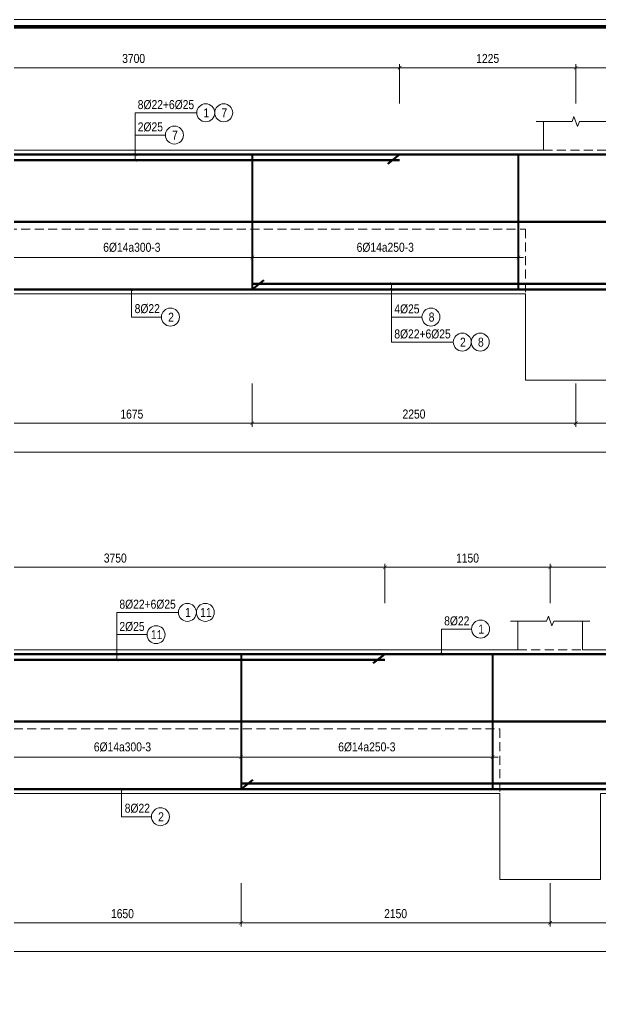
# Model space of a CAD drawing. Header units: millimetres. Extents: x 3014920 to 3563667, y -1638653 to -1356471.
# Drawn here: x 3424380 to 3428421, y -1593102 to -1586316 of the extents above; entities that cross this region are included whole.
import ezdxf
from ezdxf.enums import TextEntityAlignment as Align
from ezdxf.xclip import XClip

# ---------------------------------------------------------------- set-up
doc = ezdxf.new("R2010")
doc.units = ezdxf.units.MM
doc.header["$MEASUREMENT"] = 0
doc.header["$XCLIPFRAME"] = 0
doc.header["$PDMODE"] = 2
doc.linetypes.add('HIDDEN', pattern=[0.375, 0.25, -0.125])
doc.layers.get('0').update_dxf_attribs({"lineweight": 9})
doc.layers.get('Defpoints').update_dxf_attribs({"color": 10, "lineweight": 0})
for name, color, linetype, lineweight in [('CDAI', 21, 'Continuous', 40), ('CTHEP', 50, 'Continuous', 50), ('DBAO', 90, 'Continuous', 13), ('DGIONG', 130, 'Continuous', 13), ('KTH', 154, 'Continuous', 9), ('Net khuat', 8, 'HIDDEN', 13), ('TEXT', 7, 'Continuous', 15)]:
    doc.layers.add(name, color=color, linetype=linetype, lineweight=lineweight)
doc.styles.add('Star-HelCon', font='VHELVCN_0.TTF')
doc.styles.add('TTP-HelCon', font='VHELVCN_0.TTF')
doc.styles.add('VNI-HELVE-CONDENSE', font='VHELVCN_0.TTF')
doc.dimstyles.new('kc-25', dxfattribs={"dimtxt": 62.5, "dimasz": 20, "dimexe": 20, "dimexo": 50, "dimgap": 25, "dimtad": 3, "dimdec": 0, "dimzin": 0, "dimdsep": 46, "dimtxsty": 'VNI-HELVE-CONDENSE', "dimblk": 'DIM', "dimcen": 2.5, "dimclrd": 256, "dimclre": 154, "dimclrt": 7, "dimaunit": 1, "dimadec": 0, "dimazin": 0, "dimtfac": 1, "dimtdec": 0, "dimtix": 1, "dimtmove": 0, "dimatfit": 3, "dimldrblk": 'DOT', "dimfxl": 1, "dimtolj": 1, "dimtzin": 0, "dimarcsym": 0})
doc.dimstyles.new('TTP-25', dxfattribs={"dimscale": 25, "dimtxt": 2.5, "dimasz": 1, "dimexe": 1, "dimexo": 1, "dimgap": 0.09, "dimtad": 0, "dimdec": 4, "dimrnd": 1, "dimzin": 9, "dimdsep": 46, "dimtxsty": 'TTP-HelCon', "dimblk": 'ARCHTICK', "dimcen": 0.09, "dimdle": 1.5, "dimclrd": 256, "dimclre": 256, "dimclrt": 7, "dimadec": 0, "dimazin": 0, "dimtfac": 1, "dimtdec": 4, "dimtmove": 0, "dimatfit": 3, "dimldrblk": 'ARCHTICK', "dimfxl": 1, "dimtvp": 1, "dimtolj": 1, "dimtzin": 0, "dimarcsym": 0})

# ---------------------------------------------------------------- blocks, each defined once
blk = doc.blocks.new('_ArchTick')
at = {"color": 0, "linetype": 'ByBlock', "const_width": 0.15}
blk.add_lwpolyline([(-0.5, -0.5), (0.5, 0.5)], dxfattribs=at)
blk = doc.blocks.new('*D1344')
at = {"layer": 'Defpoints', "color": 0, "transparency": 16777216}
for p in [(31724.8, -2174), (33774.8, -2174), (33774.8, -2475)]:
    blk.add_point(p, dxfattribs=at)
at = {"layer": 'KTH', "lineweight": -2, "transparency": 16777216}
for p, q in [((31724.8, -2199), (31724.8, -2500)), ((33774.8, -2199), (33774.8, -2500)), ((31687.3, -2475), (33812.3, -2475))]:
    blk.add_line(p, q, dxfattribs=at)
at = {"layer": 'KTH', "lineweight": -2, "transparency": 16777216, "xscale": 25, "yscale": 25, "zscale": 25, "rotation": 180}
blk.add_blockref('_ArchTick', (31724.8, -2475), dxfattribs=at)
at = {"layer": 'KTH', "lineweight": -2, "transparency": 16777216, "xscale": 25, "yscale": 25, "zscale": 25}
blk.add_blockref('_ArchTick', (33774.8, -2475), dxfattribs=at)
at = {"layer": 'KTH', "color": 7, "transparency": 16777216, "insert": (32749.8, -2411.2), "char_height": 62.5, "attachment_point": 5, "style": 'TTP-HelCon'}
blk.add_mtext('\\A1;2050', dxfattribs=at)
blk = doc.blocks.new('*D1377')
at = {"layer": 'Defpoints', "color": 0, "transparency": 16777216}
for p in [(27925, -1124), (29574.8, -1124), (27925, -1321.1)]:
    blk.add_point(p, dxfattribs=at)
at = {"layer": 'KTH', "lineweight": -2, "transparency": 16777216}
for p, q in [((27925, -1149), (27925, -1346.1)), ((29574.8, -1149), (29574.8, -1346.1)), ((29612.3, -1321.1), (27887.5, -1321.1))]:
    blk.add_line(p, q, dxfattribs=at)
at = {"layer": 'KTH', "lineweight": -2, "transparency": 16777216, "xscale": 25, "yscale": 25, "zscale": 25, "rotation": 180}
blk.add_blockref('_ArchTick', (27925, -1321.1), dxfattribs=at)
at = {"layer": 'KTH', "lineweight": -2, "transparency": 16777216, "xscale": 25, "yscale": 25, "zscale": 25}
blk.add_blockref('_ArchTick', (29574.8, -1321.1), dxfattribs=at)
at = {"layer": 'KTH', "color": 7, "transparency": 16777216, "insert": (28749.9, -1251.2), "char_height": 62.5, "attachment_point": 5, "style": 'TTP-HelCon'}
blk.add_mtext('\\A1;6Þ14a300-3', dxfattribs=at)
blk = doc.blocks.new('*D1380')
at = {"layer": 'Defpoints', "color": 0, "transparency": 16777216}
for p in [(27500, -2475), (37950, -2475), (27500, -2675)]:
    blk.add_point(p, dxfattribs=at)
at = {"layer": 'KTH', "lineweight": -2, "transparency": 16777216}
for p, q in [((27500, -2500), (27500, -2700)), ((37950, -2500), (37950, -2700)), ((37987.5, -2675), (27462.5, -2675))]:
    blk.add_line(p, q, dxfattribs=at)
at = {"layer": 'KTH', "lineweight": -2, "transparency": 16777216, "xscale": 25, "yscale": 25, "zscale": 25, "rotation": 180}
blk.add_blockref('_ArchTick', (27500, -2675), dxfattribs=at)
at = {"layer": 'KTH', "lineweight": -2, "transparency": 16777216, "xscale": 25, "yscale": 25, "zscale": 25}
blk.add_blockref('_ArchTick', (37950, -2675), dxfattribs=at)
at = {"layer": 'KTH', "color": 7, "transparency": 16777216, "insert": (32725, -2611.2), "char_height": 62.5, "attachment_point": 5, "style": 'TTP-HelCon'}
blk.add_mtext('\\A1;10450', dxfattribs=at)
blk = doc.blocks.new('*D1382')
at = {"layer": 'Defpoints', "color": 0, "transparency": 16777216}
for p in [(11800, -2475), (21300, -2475), (11800, -2675)]:
    blk.add_point(p, dxfattribs=at)
at = {"layer": 'KTH', "lineweight": -2, "transparency": 16777216}
for p, q in [((11800, -2500), (11800, -2700)), ((21300, -2500), (21300, -2700)), ((21337.5, -2675), (11762.5, -2675))]:
    blk.add_line(p, q, dxfattribs=at)
at = {"layer": 'KTH', "lineweight": -2, "transparency": 16777216, "xscale": 25, "yscale": 25, "zscale": 25, "rotation": 180}
blk.add_blockref('_ArchTick', (11800, -2675), dxfattribs=at)
at = {"layer": 'KTH', "lineweight": -2, "transparency": 16777216, "xscale": 25, "yscale": 25, "zscale": 25}
blk.add_blockref('_ArchTick', (21300, -2675), dxfattribs=at)
at = {"layer": 'KTH', "color": 7, "transparency": 16777216, "insert": (16550, -2611.2), "char_height": 62.5, "attachment_point": 5, "style": 'TTP-HelCon'}
blk.add_mtext('\\A1;9500', dxfattribs=at)
blk = doc.blocks.new('*D1389')
at = {"layer": 'Defpoints', "color": 0, "transparency": 16777216}
for p in [(12125, -2174), (13800, -2174), (12125, -2475)]:
    blk.add_point(p, dxfattribs=at)
at = {"layer": 'KTH', "lineweight": -2, "transparency": 16777216}
for p, q in [((12125, -2199), (12125, -2500)), ((13800, -2199), (13800, -2500)), ((13837.5, -2475), (12087.5, -2475))]:
    blk.add_line(p, q, dxfattribs=at)
at = {"layer": 'KTH', "lineweight": -2, "transparency": 16777216, "xscale": 25, "yscale": 25, "zscale": 25, "rotation": 180}
blk.add_blockref('_ArchTick', (12125, -2475), dxfattribs=at)
at = {"layer": 'KTH', "lineweight": -2, "transparency": 16777216, "xscale": 25, "yscale": 25, "zscale": 25}
blk.add_blockref('_ArchTick', (13800, -2475), dxfattribs=at)
at = {"layer": 'KTH', "color": 7, "transparency": 16777216, "insert": (12962.5, -2411.2), "char_height": 62.5, "attachment_point": 5, "style": 'TTP-HelCon'}
blk.add_mtext('\\A1;1675', dxfattribs=at)
blk = doc.blocks.new('*D1390')
at = {"layer": 'Defpoints', "color": 0, "transparency": 16777216}
for p in [(13800, -2174), (16050, -2174), (13800, -2475)]:
    blk.add_point(p, dxfattribs=at)
at = {"layer": 'KTH', "lineweight": -2, "transparency": 16777216}
for p, q in [((13800, -2199), (13800, -2500)), ((16050, -2199), (16050, -2500)), ((16087.5, -2475), (13762.5, -2475))]:
    blk.add_line(p, q, dxfattribs=at)
at = {"layer": 'KTH', "lineweight": -2, "transparency": 16777216, "xscale": 25, "yscale": 25, "zscale": 25, "rotation": 180}
blk.add_blockref('_ArchTick', (13800, -2475), dxfattribs=at)
at = {"layer": 'KTH', "lineweight": -2, "transparency": 16777216, "xscale": 25, "yscale": 25, "zscale": 25}
blk.add_blockref('_ArchTick', (16050, -2475), dxfattribs=at)
at = {"layer": 'KTH', "color": 7, "transparency": 16777216, "insert": (14925, -2411.2), "char_height": 62.5, "attachment_point": 5, "style": 'TTP-HelCon'}
blk.add_mtext('\\A1;2250', dxfattribs=at)
blk = doc.blocks.new('*D1392')
at = {"layer": 'Defpoints', "color": 0, "transparency": 16777216}
for p in [(16050, -2174), (18300, -2174), (18300, -2475)]:
    blk.add_point(p, dxfattribs=at)
at = {"layer": 'KTH', "lineweight": -2, "transparency": 16777216}
for p, q in [((16050, -2199), (16050, -2500)), ((18300, -2199), (18300, -2500)), ((16012.5, -2475), (18337.5, -2475))]:
    blk.add_line(p, q, dxfattribs=at)
at = {"layer": 'KTH', "lineweight": -2, "transparency": 16777216, "xscale": 25, "yscale": 25, "zscale": 25, "rotation": 180}
blk.add_blockref('_ArchTick', (16050, -2475), dxfattribs=at)
at = {"layer": 'KTH', "lineweight": -2, "transparency": 16777216, "xscale": 25, "yscale": 25, "zscale": 25}
blk.add_blockref('_ArchTick', (18300, -2475), dxfattribs=at)
at = {"layer": 'KTH', "color": 7, "transparency": 16777216, "insert": (17175, -2411.2), "char_height": 62.5, "attachment_point": 5, "style": 'TTP-HelCon'}
blk.add_mtext('\\A1;2250', dxfattribs=at)
blk = doc.blocks.new('*D1393')
at = {"layer": 'Defpoints', "color": 0, "transparency": 16777216}
for p in [(29574.8, -1124), (31324.8, -1124), (29574.8, -1321.1)]:
    blk.add_point(p, dxfattribs=at)
at = {"layer": 'KTH', "lineweight": -2, "transparency": 16777216}
for p, q in [((29574.8, -1149), (29574.8, -1346.1)), ((31324.8, -1149), (31324.8, -1346.1)), ((31362.3, -1321.1), (29537.3, -1321.1))]:
    blk.add_line(p, q, dxfattribs=at)
at = {"layer": 'KTH', "lineweight": -2, "transparency": 16777216, "xscale": 25, "yscale": 25, "zscale": 25, "rotation": 180}
blk.add_blockref('_ArchTick', (29574.8, -1321.1), dxfattribs=at)
at = {"layer": 'KTH', "lineweight": -2, "transparency": 16777216, "xscale": 25, "yscale": 25, "zscale": 25}
blk.add_blockref('_ArchTick', (31324.8, -1321.1), dxfattribs=at)
at = {"layer": 'KTH', "color": 7, "transparency": 16777216, "insert": (30449.8, -1251.2), "char_height": 62.5, "attachment_point": 5, "style": 'TTP-HelCon'}
blk.add_mtext('\\A1;6Þ14a250-3', dxfattribs=at)
blk = doc.blocks.new('*D1394')
at = {"layer": 'Defpoints', "color": 0, "transparency": 16777216}
for p in [(27925, -2174), (29574.8, -2174), (27925, -2475)]:
    blk.add_point(p, dxfattribs=at)
at = {"layer": 'KTH', "lineweight": -2, "transparency": 16777216}
for p, q in [((27925, -2199), (27925, -2500)), ((29574.8, -2199), (29574.8, -2500)), ((29612.3, -2475), (27887.5, -2475))]:
    blk.add_line(p, q, dxfattribs=at)
at = {"layer": 'KTH', "lineweight": -2, "transparency": 16777216, "xscale": 25, "yscale": 25, "zscale": 25, "rotation": 180}
blk.add_blockref('_ArchTick', (27925, -2475), dxfattribs=at)
at = {"layer": 'KTH', "lineweight": -2, "transparency": 16777216, "xscale": 25, "yscale": 25, "zscale": 25}
blk.add_blockref('_ArchTick', (29574.8, -2475), dxfattribs=at)
at = {"layer": 'KTH', "color": 7, "transparency": 16777216, "insert": (28749.9, -2411.2), "char_height": 62.5, "attachment_point": 5, "style": 'TTP-HelCon'}
blk.add_mtext('\\A1;1650', dxfattribs=at)
blk = doc.blocks.new('*D1395')
at = {"layer": 'Defpoints', "color": 0, "transparency": 16777216}
for p in [(29574.8, -2174), (31724.8, -2174), (29574.8, -2475)]:
    blk.add_point(p, dxfattribs=at)
at = {"layer": 'KTH', "lineweight": -2, "transparency": 16777216}
for p, q in [((29574.8, -2199), (29574.8, -2500)), ((31724.8, -2199), (31724.8, -2500)), ((31762.3, -2475), (29537.3, -2475))]:
    blk.add_line(p, q, dxfattribs=at)
at = {"layer": 'KTH', "lineweight": -2, "transparency": 16777216, "xscale": 25, "yscale": 25, "zscale": 25, "rotation": 180}
blk.add_blockref('_ArchTick', (29574.8, -2475), dxfattribs=at)
at = {"layer": 'KTH', "lineweight": -2, "transparency": 16777216, "xscale": 25, "yscale": 25, "zscale": 25}
blk.add_blockref('_ArchTick', (31724.8, -2475), dxfattribs=at)
at = {"layer": 'KTH', "color": 7, "transparency": 16777216, "insert": (30649.8, -2411.2), "char_height": 62.5, "attachment_point": 5, "style": 'TTP-HelCon'}
blk.add_mtext('\\A1;2150', dxfattribs=at)
blk = doc.blocks.new('DIM')
h = blk.add_hatch(color=1)
h.paths.add_polyline_path([(0.49, 0.29, 1), (0.29, 0.49), (-0.19, 0), (0.19, 0)])
h.paths.add_polyline_path([(0.19, 0), (-0.19, 0), (-0.49, -0.29, 1), (-0.29, -0.49)])
at = {"color": 9}
for p, q in [((-0.19, 0), (-1.5, 0)), ((0.19, 0), (1.5, 0))]:
    blk.add_line(p, q, dxfattribs=at)
at = {"color": 1}
for p, q in [((-0.49, -0.29), (0.29, 0.49)), ((-0.29, -0.49), (0.49, 0.29)), ((-0.19, 0), (0.19, 0))]:
    blk.add_line(p, q, dxfattribs=at)
blk.add_arc((-0.39, -0.39), 0.138, 135, 315, dxfattribs=at)
blk = doc.blocks.new('*D1405')
at = {"layer": 'Defpoints', "color": 0, "transparency": 16777216}
for p in [(12125, -1124), (13800, -1124), (13800, -1321.1)]:
    blk.add_point(p, dxfattribs=at)
at = {"layer": 'KTH', "lineweight": -2, "transparency": 16777216}
for p, q in [((12125, -1149), (12125, -1346.1)), ((13800, -1149), (13800, -1346.1)), ((12087.5, -1321.1), (13837.5, -1321.1))]:
    blk.add_line(p, q, dxfattribs=at)
at = {"layer": 'KTH', "lineweight": -2, "transparency": 16777216, "xscale": 25, "yscale": 25, "zscale": 25, "rotation": 180}
blk.add_blockref('_ArchTick', (12125, -1321.1), dxfattribs=at)
at = {"layer": 'KTH', "lineweight": -2, "transparency": 16777216, "xscale": 25, "yscale": 25, "zscale": 25}
blk.add_blockref('_ArchTick', (13800, -1321.1), dxfattribs=at)
at = {"layer": 'KTH', "color": 7, "transparency": 16777216, "insert": (12962.5, -1251.2), "char_height": 62.5, "attachment_point": 5, "style": 'TTP-HelCon'}
blk.add_mtext('\\A1;6Þ14a300-3', dxfattribs=at)
blk = doc.blocks.new('*D1406')
at = {"layer": 'Defpoints', "color": 0, "transparency": 16777216}
for p in [(13800, -1124), (15650, -1124), (15650, -1321.1)]:
    blk.add_point(p, dxfattribs=at)
at = {"layer": 'KTH', "lineweight": -2, "transparency": 16777216}
for p, q in [((13800, -1149), (13800, -1346.1)), ((15650, -1149), (15650, -1346.1)), ((13762.5, -1321.1), (15687.5, -1321.1))]:
    blk.add_line(p, q, dxfattribs=at)
at = {"layer": 'KTH', "lineweight": -2, "transparency": 16777216, "xscale": 25, "yscale": 25, "zscale": 25, "rotation": 180}
blk.add_blockref('_ArchTick', (13800, -1321.1), dxfattribs=at)
at = {"layer": 'KTH', "lineweight": -2, "transparency": 16777216, "xscale": 25, "yscale": 25, "zscale": 25}
blk.add_blockref('_ArchTick', (15650, -1321.1), dxfattribs=at)
at = {"layer": 'KTH', "color": 7, "transparency": 16777216, "insert": (14725, -1251.2), "char_height": 62.5, "attachment_point": 5, "style": 'TTP-HelCon'}
blk.add_mtext('\\A1;6Þ14a250-3', dxfattribs=at)
blk = doc.blocks.new('*D1409')
at = {"layer": 'Defpoints', "color": 0, "transparency": 16777216}
for p in [(14825, 0), (11125, -274), (14825, -274)]:
    blk.add_point(p, dxfattribs=at)
at = {"layer": 'KTH', "lineweight": -2, "transparency": 16777216}
for p, q in [((11087.5, 0), (14862.5, 0)), ((11125, -249), (11125, 25)), ((14825, -249), (14825, 25))]:
    blk.add_line(p, q, dxfattribs=at)
at = {"layer": 'KTH', "lineweight": -2, "transparency": 16777216, "xscale": 25, "yscale": 25, "zscale": 25, "rotation": 180}
blk.add_blockref('_ArchTick', (11125, 0), dxfattribs=at)
at = {"layer": 'KTH', "lineweight": -2, "transparency": 16777216, "xscale": 25, "yscale": 25, "zscale": 25}
blk.add_blockref('_ArchTick', (14825, 0), dxfattribs=at)
at = {"layer": 'KTH', "color": 7, "transparency": 16777216, "insert": (12975, 63.8), "char_height": 62.5, "attachment_point": 5, "style": 'TTP-HelCon'}
blk.add_mtext('\\A1;3700', dxfattribs=at)
blk = doc.blocks.new('*D1411')
at = {"layer": 'Defpoints', "color": 0, "transparency": 16777216}
for p in [(14825, 0), (14825, -274), (16050, -274)]:
    blk.add_point(p, dxfattribs=at)
at = {"layer": 'KTH', "lineweight": -2, "transparency": 16777216}
for p, q in [((16087.5, 0), (14787.5, 0)), ((14825, -249), (14825, 25)), ((16050, -249), (16050, 25))]:
    blk.add_line(p, q, dxfattribs=at)
at = {"layer": 'KTH', "lineweight": -2, "transparency": 16777216, "xscale": 25, "yscale": 25, "zscale": 25, "rotation": 180}
blk.add_blockref('_ArchTick', (14825, 0), dxfattribs=at)
at = {"layer": 'KTH', "lineweight": -2, "transparency": 16777216, "xscale": 25, "yscale": 25, "zscale": 25}
blk.add_blockref('_ArchTick', (16050, 0), dxfattribs=at)
at = {"layer": 'KTH', "color": 7, "transparency": 16777216, "insert": (15437.5, 63.8), "char_height": 62.5, "attachment_point": 5, "style": 'TTP-HelCon'}
blk.add_mtext('\\A1;1225', dxfattribs=at)
blk = doc.blocks.new('*D1412')
at = {"layer": 'Defpoints', "color": 0, "transparency": 16777216}
for p in [(17275, 0), (16050, -274), (17275, -274)]:
    blk.add_point(p, dxfattribs=at)
at = {"layer": 'KTH', "lineweight": -2, "transparency": 16777216}
for p, q in [((16012.5, 0), (17312.5, 0)), ((16050, -249), (16050, 25)), ((17275, -249), (17275, 25))]:
    blk.add_line(p, q, dxfattribs=at)
at = {"layer": 'KTH', "lineweight": -2, "transparency": 16777216, "xscale": 25, "yscale": 25, "zscale": 25, "rotation": 180}
blk.add_blockref('_ArchTick', (16050, 0), dxfattribs=at)
at = {"layer": 'KTH', "lineweight": -2, "transparency": 16777216, "xscale": 25, "yscale": 25, "zscale": 25}
blk.add_blockref('_ArchTick', (17275, 0), dxfattribs=at)
at = {"layer": 'KTH', "color": 7, "transparency": 16777216, "insert": (16662.5, 63.8), "char_height": 62.5, "attachment_point": 5, "style": 'TTP-HelCon'}
blk.add_mtext('\\A1;1225', dxfattribs=at)
blk = doc.blocks.new('*D1416')
at = {"layer": 'Defpoints', "color": 0, "transparency": 16777216}
for p in [(26825, 0), (26825, -274), (30574.8, -274)]:
    blk.add_point(p, dxfattribs=at)
at = {"layer": 'KTH', "lineweight": -2, "transparency": 16777216}
for p, q in [((30612.3, 0), (26787.5, 0)), ((26825, -249), (26825, 25)), ((30574.8, -249), (30574.8, 25))]:
    blk.add_line(p, q, dxfattribs=at)
at = {"layer": 'KTH', "lineweight": -2, "transparency": 16777216, "xscale": 25, "yscale": 25, "zscale": 25, "rotation": 180}
blk.add_blockref('_ArchTick', (26825, 0), dxfattribs=at)
at = {"layer": 'KTH', "lineweight": -2, "transparency": 16777216, "xscale": 25, "yscale": 25, "zscale": 25}
blk.add_blockref('_ArchTick', (30574.8, 0), dxfattribs=at)
at = {"layer": 'KTH', "color": 7, "transparency": 16777216, "insert": (28699.9, 63.8), "char_height": 62.5, "attachment_point": 5, "style": 'TTP-HelCon'}
blk.add_mtext('\\A1;3750', dxfattribs=at)
blk = doc.blocks.new('*D1417')
at = {"layer": 'Defpoints', "color": 0, "transparency": 16777216}
for p in [(30574.8, 0), (30574.8, -274), (31724.8, -274)]:
    blk.add_point(p, dxfattribs=at)
at = {"layer": 'KTH', "lineweight": -2, "transparency": 16777216}
for p, q in [((31762.3, 0), (30537.3, 0)), ((30574.8, -249), (30574.8, 25)), ((31724.8, -249), (31724.8, 25))]:
    blk.add_line(p, q, dxfattribs=at)
at = {"layer": 'KTH', "lineweight": -2, "transparency": 16777216, "xscale": 25, "yscale": 25, "zscale": 25, "rotation": 180}
blk.add_blockref('_ArchTick', (30574.8, 0), dxfattribs=at)
at = {"layer": 'KTH', "lineweight": -2, "transparency": 16777216, "xscale": 25, "yscale": 25, "zscale": 25}
blk.add_blockref('_ArchTick', (31724.8, 0), dxfattribs=at)
at = {"layer": 'KTH', "color": 7, "transparency": 16777216, "insert": (31149.8, 63.8), "char_height": 62.5, "attachment_point": 5, "style": 'TTP-HelCon'}
blk.add_mtext('\\A1;1150', dxfattribs=at)
blk = doc.blocks.new('*D1418')
at = {"layer": 'Defpoints', "color": 0, "transparency": 16777216}
for p in [(32749.8, 0), (31725, -274), (32749.8, -274)]:
    blk.add_point(p, dxfattribs=at)
at = {"layer": 'KTH', "lineweight": -2, "transparency": 16777216}
for p, q in [((31687.5, 0), (32787.3, 0)), ((31725, -249), (31725, 25)), ((32749.8, -249), (32749.8, 25))]:
    blk.add_line(p, q, dxfattribs=at)
at = {"layer": 'KTH', "lineweight": -2, "transparency": 16777216, "xscale": 25, "yscale": 25, "zscale": 25, "rotation": 180}
blk.add_blockref('_ArchTick', (31725, 0), dxfattribs=at)
at = {"layer": 'KTH', "lineweight": -2, "transparency": 16777216, "xscale": 25, "yscale": 25, "zscale": 25}
blk.add_blockref('_ArchTick', (32749.8, 0), dxfattribs=at)
at = {"layer": 'KTH', "color": 7, "transparency": 16777216, "insert": (32237.4, 63.8), "char_height": 62.5, "attachment_point": 5, "style": 'TTP-HelCon'}
blk.add_mtext('\\A1;1025', dxfattribs=at)
blk = doc.blocks.new('CHG_XX_Khung ten')
blk.add_lwpolyline([(15, 579), (826, 579), (826, 15), (15, 15)], close=True)
at = {"color": 4, "linetype": 'Continuous', "const_width": 1}
blk.add_lwpolyline([(17, 577), (824, 577), (824, 17), (17, 17)], close=True, dxfattribs=at)
blk = doc.blocks.new('2X-31')
at = {"layer": 'CDAI'}
for points in [[(13800.00015, -604.00461), (13800.00015, -1544.00461)], [(15650.00015, -604.00461), (15650.00015, -1544.00461)], [(29574.79362, -604.00461), (29574.79362, -1544.00461)], [(31324.79362, -604.00461), (31324.79362, -1544.00461)]]:
    blk.add_lwpolyline(points, dxfattribs=at)
at = {"layer": 'CTHEP'}
for p, q in [((14743.57426, -668.53011), (14825.00015, -604.00461)), ((30493.36773, -668.53011), (30574.79362, -604.00461)), ((56669.99316, -1074.0046), (103.16431, -1074.00461)), ((13881.42605, -1479.47911), (13800.00016, -1544.00461)), ((29656.21952, -1479.47911), (29574.79362, -1544.00461))]:
    blk.add_line(p, q, dxfattribs=at)
for points in [[(54.54176, -804.44405), (54.54176, -604.00461), (56669.99316, -604.00461), (56669.99316, -804.00461)], [(11125, -644.00461), (14825.00015, -644.00461)], [(30574.79362, -644.00461), (26825, -644.00461)], [(54.54176, -1544.00461), (56669.99316, -1544.0046), (56669.99316, -944.0046)], [(13800.00016, -1504.00461), (18300.00017, -1504.00461)], [(29574.79362, -1504.00461), (33774.79363, -1504.00461)]]:
    blk.add_lwpolyline(points, dxfattribs=at)
at = {"layer": 'DBAO', "linetype": 'Continuous'}
for p, q in [((15825.00017, -374.00461), (15825.00017, -574.00461)), ((31500, -374.00461), (31500, -574.00461)), ((31949.9925, -374.00461), (31949.9925, -574.00461)), ((10099.9925, -574.00461), (15825.00017, -574.00461)), ((25899.9925, -574.00461), (31499.99511, -574.00461)), ((31949.98761, -574.00461), (36425, -574.00461))]:
    blk.add_line(p, q, dxfattribs=at)
at = {"layer": 'DBAO', "linetype": 'Continuous', "flags": 128}
for points in [[(15700.00016, -1574.00461), (10224.99999, -1574.00461)], [(31374.79362, -1574.00461), (26024.99999, -1574.00461)], [(36300, -1574.00461), (32074.79362, -1574.00461)]]:
    blk.add_lwpolyline(points, dxfattribs=at)
at = {"layer": 'DBAO'}
for points in [[(15700.00016, -1574.00461), (15700.00016, -2174.00461), (16400.00016, -2174.00461), (16400.00016, -1574.00461)], [(31374.79362, -1574.00461), (31374.79362, -2174.00461), (32074.79362, -2174.00461), (32074.79362, -1574.00461)]]:
    blk.add_lwpolyline(points, dxfattribs=at)
at = {"layer": 'DGIONG', "linetype": 'Continuous', "flags": 128}
for points in [[(16324.99267, -374.00461), (16074.98892, -374.00461), (16062.48892, -408.34808), (16037.48892, -339.66114), (16024.98892, -374.00461), (15774.98516, -374.00461)], [(31999.9925, -374.00461), (31749.98875, -374.00461), (31737.48875, -408.34808), (31712.48875, -339.66114), (31699.98875, -374.00461), (31449.985, -374.00461)]]:
    blk.add_lwpolyline(points, dxfattribs=at)
at = {"layer": 'DGIONG'}
for centre in [(13476.36733, -313.96328), (13601.36733, -313.96328), (29201.38198, -313.96328), (29326.38198, -313.96328), (13258.47783, -468.94428), (28983.49248, -468.94428), (31240.67704, -430.07727), (13230.62817, -1736.04887), (15043.03492, -1735.88144), (29014.18167, -1736.04887), (15260.92442, -1910.15645), (15385.92442, -1910.15645)]:
    blk.add_circle(centre, 62.5, dxfattribs=at)
at = {"layer": 'Net khuat', "ltscale": 250}
for p, q in [((15825.00017, -574.00461), (16274.99267, -574.00461)), ((31499.99511, -574.00461), (31949.98761, -574.00461)), ((31974.98426, -574.00461), (31974.99176, -574.00461)), ((10225, -1124.00461), (15700.00016, -1124.00461)), ((15700.00016, -1124.00461), (15700.00016, -1574.00461)), ((26025, -1124.00461), (31374.79362, -1124.00461)), ((31374.79362, -1124.00461), (31374.79362, -1574.00461))]:
    blk.add_line(p, q, dxfattribs=at)
at = {"layer": 'TEXT', "style": 'TTP-HelCon'}
for s, p in [('8Þ22+6Þ25', (13003.55945, -288.11033, 0)), ('8Þ22+6Þ25', (28728.5741, -288.11033, 0)), ('8Þ22', (30987.68881, -404.22433, 0)), ('2Þ25', (13003.55945, -443.09133, 0)), ('2Þ25', (28728.5741, -443.09133, 0)), ('8Þ22', (12982.13994, -1708.15181, 0)), ('8Þ22', (28765.69344, -1708.15181, 0)), ('8Þ22+6Þ25', (14788.11655, -1884.3035, 0))]:
    blk.add_text(s, height=62.5, dxfattribs=at).set_placement(p)
at = {"layer": 'TEXT', "style": 'Star-HelCon'}
for s, p in [('1', (13480.534, -313.96328)), ('7', (13605.534, -313.96328)), ('1', (29205.54865, -313.96328)), ('11', (29330.54865, -313.96328)), ('1', (31244.84371, -430.07727)), ('7', (13262.6445, -468.94428)), ('11', (28987.65915, -468.94428)), ('2', (13234.79483, -1736.04887)), ('2', (29018.34833, -1736.04887)), ('2', (15265.09109, -1910.15645)), ('8', (15390.09109, -1910.15645))]:
    blk.add_text(s, height=62.5, dxfattribs=at).set_placement(p, align=Align.MIDDLE)
at = {"layer": 'TEXT', "color": 1, "style": 'TTP-HelCon'}
blk.add_text('4Þ25', height=62.5, dxfattribs=at).set_placement((14788.11655, -1710.0285, 0))
at = {"layer": 'TEXT', "color": 1, "style": 'Star-HelCon'}
blk.add_text('8', height=62.5, dxfattribs=at).set_placement((15047.20159, -1735.88144), align=Align.MIDDLE)
at = {"layer": 'KTH'}
for base, p1, p2, picture, middle in [((14825.000154, 0), (11125, -274.004608), (14825.000154, -274.004608), '*D1409', (12975.000077, 63.833333)), ((17275.0076549761, 0), (16050.0039043026, -274.0046080451), (17275.0076549761, -274.0046080437), '*D1412', (16662.5057796393, 63.8333333333)), ((32749.79362, 0), (31724.99136, -274.00461), (32749.79362, -274.00461), '*D1418', (32237.39249, 63.83333)), ((12125, -2475.048869), (13800.000154, -2174.004608), (12125, -2174.004608), '*D1389', (12962.500077, -2411.215536)), ((13800.00015, -2475.04887), (16050.00016, -2174.00461), (13800.00015, -2174.00461), '*D1390', (14925.00016, -2411.21554)), ((27925, -2475.04887), (29574.79362, -2174.00461), (27925, -2174.00461), '*D1394', (28749.89681, -2411.21554)), ((29574.79362, -2475.04887), (31724.79363, -2174.00461), (29574.79362, -2174.00461), '*D1395', (30649.79363, -2411.21554))]:
    dim = blk.add_linear_dim(base=base, p1=p1, p2=p2, angle=180, dimstyle='TTP-25', override={"dimtmove": 1}, dxfattribs=at)
    dim.commit()
    dim.dimension.update_dxf_attribs({"geometry": picture, "text_midpoint": middle})
for base, p1, p2, picture, middle in [((14825.0001536291, 0), (16050.0039043026, -274.0046080451), (14825.0001536291, -274.0046080437), '*D1411', (15437.5020289659, 63.8333333333)), ((26825, 0), (30574.79362, -274.00461), (26825, -274.00461), '*D1416', (28699.89681, 63.83333)), ((30574.79362, 0), (31724.79738, -274.00461), (30574.79362, -274.00461), '*D1417', (31149.7955, 63.83333)), ((18300.00017, -2475.04887), (16050.00016, -2174.00461), (18300.00017, -2174.00461), '*D1392', (17175.00017, -2411.21554)), ((33774.79363, -2475.04887), (31724.79362, -2174.00461), (33774.79363, -2174.00461), '*D1344', (32749.79363, -2411.21554)), ((11800, -2675.00461), (21300, -2475.04887), (11800, -2475.04887), '*D1382', (16550, -2611.17127)), ((27500, -2675.00461), (37950, -2475.04887), (27500, -2475.04887), '*D1380', (32725, -2611.17127))]:
    dim = blk.add_linear_dim(base=base, p1=p1, p2=p2, dimstyle='TTP-25', override={"dimtmove": 1}, dxfattribs=at)
    dim.commit()
    dim.dimension.update_dxf_attribs({"geometry": picture, "text_midpoint": middle})
for base, p1, p2, text, picture, middle in [((13800.00015, -1321.14128), (12124.99251, -1124.00461), (13800.00015, -1124.00461), '6Þ14a300-3', '*D1405', (12962.49633, -1251.22461)), ((15650.00015, -1321.14128), (13800.00015, -1124.00461), (15650.00015, -1124.00461), '6Þ14a250-3', '*D1406', (14725.00015, -1251.22461))]:
    dim = blk.add_linear_dim(base=base, p1=p1, p2=p2, text=text, dimstyle='TTP-25', override={"dimtmove": 1}, dxfattribs=at)
    dim.commit()
    dim.dimension.update_dxf_attribs({"geometry": picture, "text_midpoint": middle})
for base, p1, p2, text, picture, middle in [((27925, -1321.14128), (29574.79362, -1124.00461), (27925, -1124.00461), '6Þ14a300-3', '*D1377', (28749.89681, -1251.22461)), ((29574.79362, -1321.14128), (31324.79362, -1124.00461), (29574.79362, -1124.00461), '6Þ14a250-3', '*D1393', (30449.79362, -1251.22461))]:
    dim = blk.add_linear_dim(base=base, p1=p1, p2=p2, angle=180, text=text, dimstyle='TTP-25', override={"dimtmove": 1}, dxfattribs=at)
    dim.commit()
    dim.dimension.update_dxf_attribs({"geometry": picture, "text_midpoint": middle})
at = {"layer": 'DGIONG'}
for points in [[(12985.04774, -604.00461), (12985.04742, -313.96328), (13413.86733, -313.96328)], [(28710.06239, -604.00461), (28710.06207, -313.96328), (29138.88198, -313.96328)], [(12985.04778, -644.00461), (12985.04742, -468.94428), (13195.97783, -468.94428)], [(28710.06243, -644.00461), (28710.06207, -468.94428), (28920.99248, -468.94428)], [(30969.17704, -604.00461), (30969.17678, -430.07727), (31178.17704, -430.07727)], [(12959.12817, -1544.00461), (12959.1279, -1736.04887), (13168.12817, -1736.04887)], [(14769.60488, -1504.00461), (14769.60452, -1735.88144), (14980.53492, -1735.88144)], [(14769.60483, -1544.00461), (14769.60452, -1910.15645), (15198.42442, -1910.15645)], [(28742.68167, -1544.00461), (28742.6814, -1736.04887), (28951.68167, -1736.04887)]]:
    blk.add_leader(points, dimstyle='kc-25', override={"dimtad": 0, "dimldrblk": 'ArchTick', "dimfxl": 100, "dimarcsym": 1}, dxfattribs=at)

msp = doc.modelspace()

# ---------------------------------------------------------------- block references
at = {"layer": 'DBAO'}
ref = msp.add_blockref('2X-31', (3412199.15171, -1586651.37063), dxfattribs=at)
XClip(ref).set_block_clipping_path([(-1757.7944806947, -2931.1631830684), (16711.0354361646, 1213.7358208804)])
ref = msp.add_blockref('2X-31', (3396346.47636, -1590128.69447), dxfattribs=at)
XClip(ref).set_block_clipping_path([(15540.4105772206, -3895.1161533908), (32174.2594661765, 535.2512636671)])

# ---------------------------------------------------------------- next in the draw order: block references
at = {"color": 5, "xscale": 25.92478421704392, "yscale": 25.92478421704392, "zscale": 25.92478421704392}
msp.add_blockref('CHG_XX_Khung ten', (3411048.01083, -1601326.46106), dxfattribs=at)

doc.saveas('drawing.dxf')
